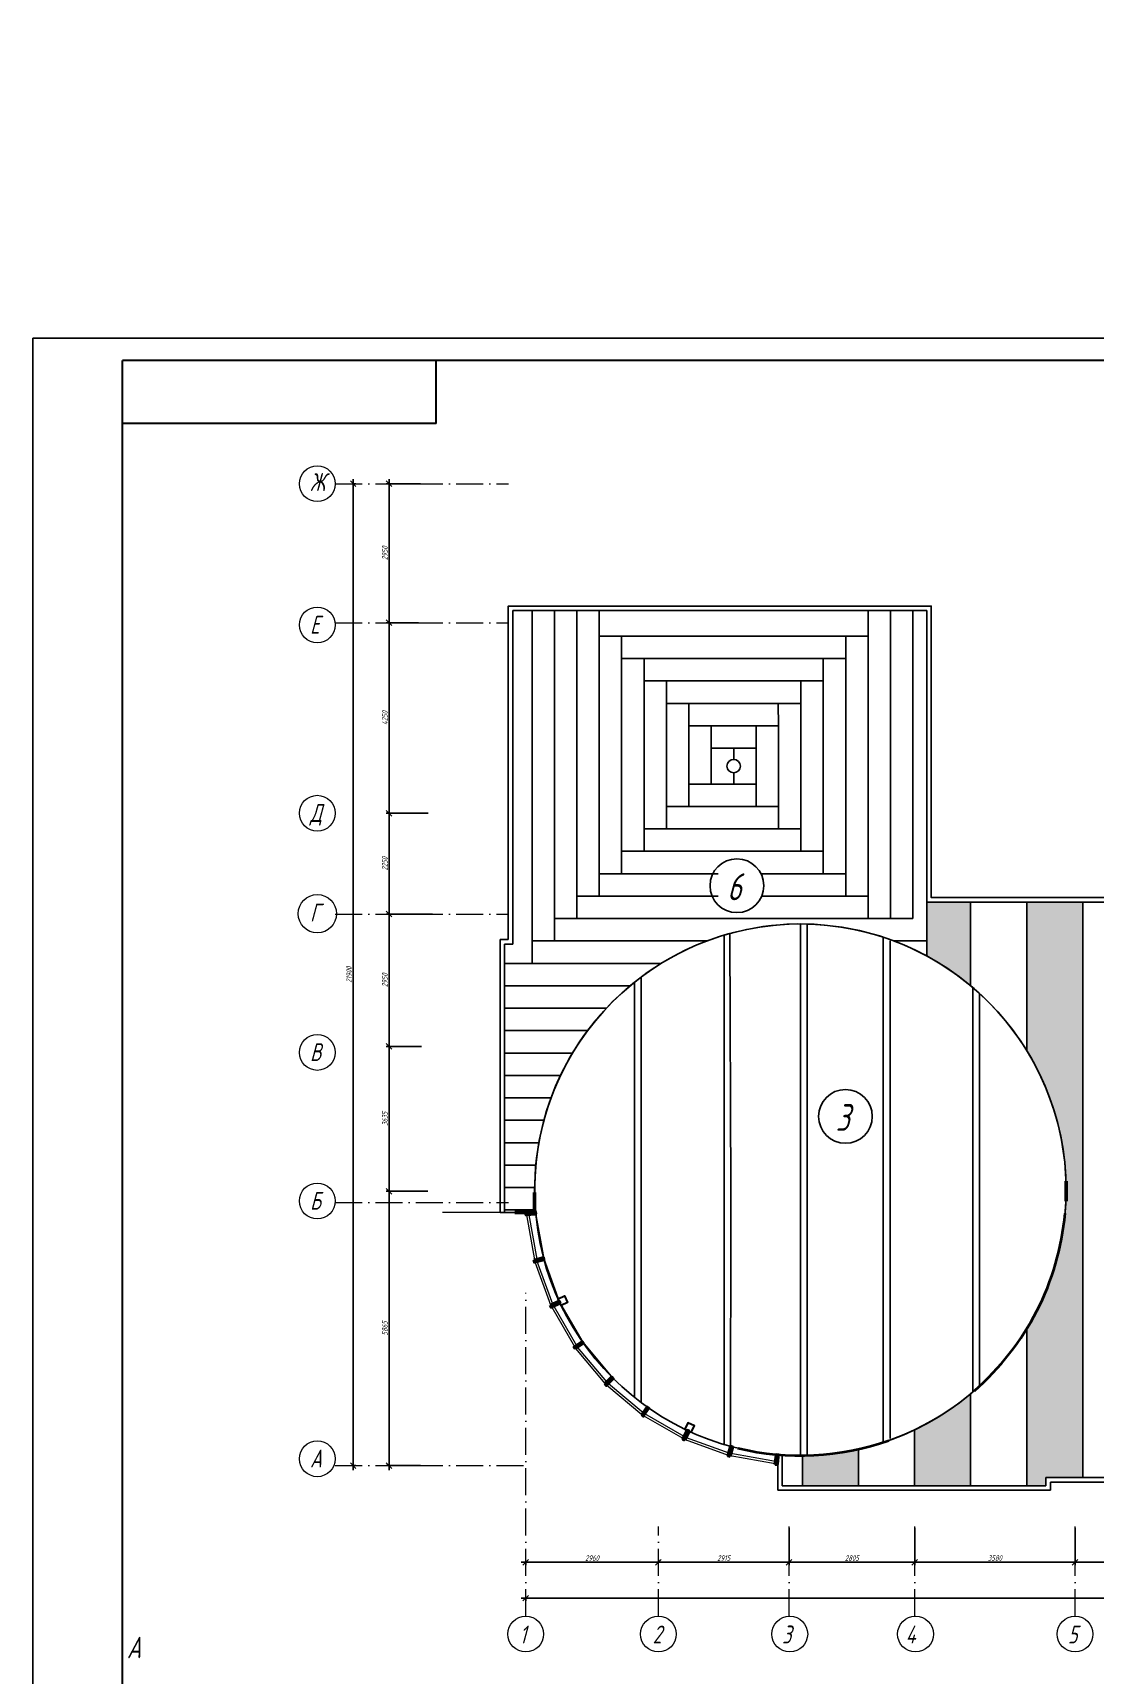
# Model space of a CAD drawing. Header units: millimetres. Extents: x 5763 to 12018931, y 39842 to 3600577.
# Drawn here: x 413810 to 461225, y 393352 to 466624 of the extents above; entities that cross this region are included whole.
import ezdxf

# ---------------------------------------------------------------- set-up
doc = ezdxf.new("R2010")
doc.units = ezdxf.units.MM
doc.linetypes.add('ACAD_ISO10W100', pattern=[18, 12, -3, 0, -3])
doc.linetypes.add('HIDDEN', pattern=[9.525, 6.35, -3.175])
for name, color, linetype in [('!Форматы', 7, 'Continuous'), ('KONTUR', 7, 'Continuous'), ('Архитектура', 7, 'Continuous'), ('Размеры', 7, 'Continuous')]:
    doc.layers.add(name, color=color, linetype=linetype)
doc.layers.add('Основная', color=7, linetype='Continuous', lineweight=30)
doc.styles.get("Standard").update_dxf_attribs({"font": 'romans.shx', "width": 0.7, "oblique": 15, "height": 500})
doc.styles.add('VSSP_ROMANS07', font='romans.shx', dxfattribs={"width": 0.7, "oblique": 15, "height": 250})
doc.dimstyles.new('VSSP-100', dxfattribs={"dimscale": 100, "dimtxt": 2.5, "dimasz": 2.5, "dimexe": 1.25, "dimexo": 0.625, "dimtad": 1, "dimdec": 0, "dimrnd": 0.001, "dimzin": 1, "dimtxsty": 'VSSP_ROMANS07', "dimblk": 'OBLIQUE', "dimcen": 2.5, "dimdle": 2, "dimaunit": 1, "dimadec": 3, "dimazin": 2, "dimtfac": 1, "dimtdec": 0, "dimtix": 1, "dimtmove": 2, "dimatfit": 3, "dimldrblk": 'OBLIQUE', "dimfxl": 1.25, "dimtolj": 1, "dimtzin": 0, "dimarcsym": 0})

# ---------------------------------------------------------------- blocks, each defined once
blk = doc.blocks.new('_OBLIQUE')
at = {"color": 0, "linetype": 'ByBlock'}
blk.add_line((-0.5, -0.5), (0.5, 0.5), dxfattribs=at)
blk = doc.blocks.new('*D138')
at = {"layer": 'Defpoints', "color": 0, "transparency": 16777216}
for p in [(435808, 398386), (441730, 398386), (441730, 398386)]:
    blk.add_point(p, dxfattribs=at)
at = {"layer": 'Архитектура', "color": 0, "lineweight": -2, "transparency": 16777216}
for p, q in [((435608, 398386), (441930, 398386)), ((435808, 398386), (435808, 398261)), ((441730, 398386), (441730, 398511))]:
    blk.add_line(p, q, dxfattribs=at)
at = {"layer": 'Архитектура', "color": 0, "lineweight": -2, "transparency": 16777216, "xscale": 250, "yscale": 250, "zscale": 250, "rotation": 180}
blk.add_blockref('_OBLIQUE', (435808, 398386), dxfattribs=at)
at = {"layer": 'Архитектура', "color": 0, "lineweight": -2, "transparency": 16777216, "xscale": 250, "yscale": 250, "zscale": 250}
blk.add_blockref('_OBLIQUE', (441730, 398386), dxfattribs=at)
at = {"layer": 'Архитектура', "color": 0, "lineweight": 20, "transparency": 16777216, "insert": (438769, 398574), "char_height": 250, "attachment_point": 5, "style": 'VSSP_ROMANS07'}
blk.add_mtext('\\A1;2960', dxfattribs=at)
blk = doc.blocks.new('*D139')
at = {"layer": 'Defpoints', "color": 0, "transparency": 16777216}
for p in [(435808, 396786), (494930, 396786), (494930, 396786)]:
    blk.add_point(p, dxfattribs=at)
at = {"layer": 'Архитектура', "color": 0, "lineweight": -2, "transparency": 16777216}
for p, q in [((435608, 396786), (495130, 396786)), ((435808, 396786), (435808, 396661)), ((494930, 396786), (494930, 396911))]:
    blk.add_line(p, q, dxfattribs=at)
at = {"layer": 'Архитектура', "color": 0, "lineweight": -2, "transparency": 16777216, "xscale": 250, "yscale": 250, "zscale": 250, "rotation": 180}
blk.add_blockref('_OBLIQUE', (435808, 396786), dxfattribs=at)
at = {"layer": 'Архитектура', "color": 0, "lineweight": -2, "transparency": 16777216, "xscale": 250, "yscale": 250, "zscale": 250}
blk.add_blockref('_OBLIQUE', (494930, 396786), dxfattribs=at)
at = {"layer": 'Архитектура', "color": 0, "lineweight": 20, "transparency": 16777216, "insert": (465369, 396974), "char_height": 250, "attachment_point": 5, "style": 'VSSP_ROMANS07'}
blk.add_mtext('\\A1;29560', dxfattribs=at)
blk = doc.blocks.new('*D140')
at = {"layer": 'Defpoints', "color": 0, "transparency": 16777216}
for p in [(441730, 398386), (447561, 398386), (447561, 398386)]:
    blk.add_point(p, dxfattribs=at)
at = {"layer": 'Архитектура', "color": 0, "lineweight": -2, "transparency": 16777216}
for p, q in [((441530, 398386), (447761, 398386)), ((441730, 398386), (441730, 398511)), ((447561, 398386), (447561, 398511))]:
    blk.add_line(p, q, dxfattribs=at)
at = {"layer": 'Архитектура', "color": 0, "lineweight": -2, "transparency": 16777216, "xscale": 250, "yscale": 250, "zscale": 250, "rotation": 180}
blk.add_blockref('_OBLIQUE', (441730, 398386), dxfattribs=at)
at = {"layer": 'Архитектура', "color": 0, "lineweight": -2, "transparency": 16777216, "xscale": 250, "yscale": 250, "zscale": 250}
blk.add_blockref('_OBLIQUE', (447561, 398386), dxfattribs=at)
at = {"layer": 'Архитектура', "color": 0, "lineweight": 20, "transparency": 16777216, "insert": (444645, 398574), "char_height": 250, "width": 61153.46, "attachment_point": 5, "style": 'VSSP_ROMANS07'}
blk.add_mtext('\\A1;2915', dxfattribs=at)
blk = doc.blocks.new('*D143')
at = {"layer": 'Defpoints', "color": 0, "transparency": 16777216}
for p in [(447561, 399986), (453170, 399986), (453170, 398386)]:
    blk.add_point(p, dxfattribs=at)
at = {"layer": 'Архитектура', "color": 0, "lineweight": -2, "transparency": 16777216}
for p, q in [((447561, 399924), (447561, 398261)), ((453170, 399924), (453170, 398261)), ((447361, 398386), (453370, 398386))]:
    blk.add_line(p, q, dxfattribs=at)
at = {"layer": 'Архитектура', "color": 0, "lineweight": -2, "transparency": 16777216, "xscale": 250, "yscale": 250, "zscale": 250, "rotation": 180}
blk.add_blockref('_OBLIQUE', (447561, 398386), dxfattribs=at)
at = {"layer": 'Архитектура', "color": 0, "lineweight": -2, "transparency": 16777216, "xscale": 250, "yscale": 250, "zscale": 250}
blk.add_blockref('_OBLIQUE', (453170, 398386), dxfattribs=at)
at = {"layer": 'Архитектура', "color": 0, "lineweight": 20, "transparency": 16777216, "insert": (450366, 398574), "char_height": 250, "attachment_point": 5, "style": 'VSSP_ROMANS07'}
blk.add_mtext('\\A1;2805', dxfattribs=at)
blk = doc.blocks.new('*D141')
at = {"layer": 'Defpoints', "color": 0, "transparency": 16777216}
for p in [(460328, 399986), (466770, 399986), (466770, 398386)]:
    blk.add_point(p, dxfattribs=at)
at = {"layer": 'Архитектура', "color": 0, "lineweight": -2, "transparency": 16777216}
for p, q in [((460328, 399924), (460328, 398261)), ((466770, 399924), (466770, 398261)), ((460128, 398386), (466970, 398386))]:
    blk.add_line(p, q, dxfattribs=at)
at = {"layer": 'Архитектура', "color": 0, "lineweight": -2, "transparency": 16777216, "xscale": 250, "yscale": 250, "zscale": 250, "rotation": 180}
blk.add_blockref('_OBLIQUE', (460328, 398386), dxfattribs=at)
at = {"layer": 'Архитектура', "color": 0, "lineweight": -2, "transparency": 16777216, "xscale": 250, "yscale": 250, "zscale": 250}
blk.add_blockref('_OBLIQUE', (466770, 398386), dxfattribs=at)
at = {"layer": 'Архитектура', "color": 0, "lineweight": 20, "transparency": 16777216, "insert": (463549, 398574), "char_height": 250, "width": 87154.5, "attachment_point": 5, "style": 'VSSP_ROMANS07'}
blk.add_mtext('\\A1;3220', dxfattribs=at)
blk = doc.blocks.new('*D146')
at = {"layer": 'Defpoints', "color": 0, "transparency": 16777216}
for p in [(453170, 399986), (460328, 399986), (460328, 398386)]:
    blk.add_point(p, dxfattribs=at)
at = {"layer": 'Архитектура', "color": 0, "lineweight": -2, "transparency": 16777216}
for p, q in [((453170, 399924), (453170, 398261)), ((460328, 399924), (460328, 398261)), ((452970, 398386), (460528, 398386))]:
    blk.add_line(p, q, dxfattribs=at)
at = {"layer": 'Архитектура', "color": 0, "lineweight": -2, "transparency": 16777216, "xscale": 250, "yscale": 250, "zscale": 250, "rotation": 180}
blk.add_blockref('_OBLIQUE', (453170, 398386), dxfattribs=at)
at = {"layer": 'Архитектура', "color": 0, "lineweight": -2, "transparency": 16777216, "xscale": 250, "yscale": 250, "zscale": 250}
blk.add_blockref('_OBLIQUE', (460328, 398386), dxfattribs=at)
at = {"layer": 'Архитектура', "color": 0, "lineweight": 20, "transparency": 16777216, "insert": (456749, 398574), "char_height": 250, "attachment_point": 5, "style": 'VSSP_ROMANS07', "bg_fill": 3, "box_fill_scale": 1.1, "bg_fill_color": 256, "bg_fill_true_color": 13158600, "bg_fill_transparency": 0}
blk.add_mtext('\\A1;3580', dxfattribs=at)
blk = doc.blocks.new('*D130')
at = {"layer": 'Defpoints', "color": 0, "transparency": 16777216}
for p in [(428108, 446508), (428108, 446508), (428108, 402704)]:
    blk.add_point(p, dxfattribs=at)
at = {"layer": 'Архитектура', "color": 0, "lineweight": -2, "transparency": 16777216}
for p, q in [((428108, 402504), (428108, 446708)), ((428108, 446508), (428233, 446508)), ((428108, 402704), (428233, 402704))]:
    blk.add_line(p, q, dxfattribs=at)
at = {"layer": 'Архитектура', "color": 0, "lineweight": -2, "transparency": 16777216, "xscale": 250, "yscale": 250, "zscale": 250}
for p, rotation in [((428108, 446508), 90), ((428108, 402704), 270)]:
    blk.add_blockref('_OBLIQUE', p, dxfattribs=dict(at, rotation=rotation))
at = {"layer": 'Архитектура', "color": 0, "lineweight": 20, "transparency": 16777216, "insert": (427920, 424606), "char_height": 250, "attachment_point": 5, "rotation": 90, "style": 'VSSP_ROMANS07'}
blk.add_mtext('\\A1;21900', dxfattribs=at)
blk = doc.blocks.new('*D131')
at = {"layer": 'Defpoints', "color": 0, "transparency": 16777216}
for p in [(428108, 446508), (428108, 446508), (428108, 402704)]:
    blk.add_point(p, dxfattribs=at)
at = {"layer": 'Архитектура', "color": 0, "lineweight": -2, "transparency": 16777216}
for p, q in [((428108, 402504), (428108, 446708)), ((428108, 446508), (428233, 446508)), ((428108, 402704), (428233, 402704))]:
    blk.add_line(p, q, dxfattribs=at)
at = {"layer": 'Архитектура', "color": 0, "lineweight": -2, "transparency": 16777216, "xscale": 250, "yscale": 250, "zscale": 250}
for p, rotation in [((428108, 446508), 90), ((428108, 402704), 270)]:
    blk.add_blockref('_OBLIQUE', p, dxfattribs=dict(at, rotation=rotation))
at = {"layer": 'Архитектура', "color": 0, "lineweight": 20, "transparency": 16777216, "insert": (427920, 424606), "char_height": 250, "attachment_point": 5, "rotation": 90, "style": 'VSSP_ROMANS07'}
blk.add_mtext('\\A1;21900', dxfattribs=at)
blk = doc.blocks.new('*D132')
at = {"layer": 'Defpoints', "color": 0, "transparency": 16777216}
for p in [(429708, 414944), (431500, 414944), (431178, 402704)]:
    blk.add_point(p, dxfattribs=at)
at = {"layer": 'Архитектура', "color": 0, "lineweight": -2, "transparency": 16777216}
for p, q in [((431437, 414944), (429583, 414944)), ((429708, 402504), (429708, 415144)), ((431115, 402704), (429583, 402704))]:
    blk.add_line(p, q, dxfattribs=at)
at = {"layer": 'Архитектура', "color": 0, "lineweight": -2, "transparency": 16777216, "xscale": 250, "yscale": 250, "zscale": 250}
for p, rotation in [((429708, 414944), 90), ((429708, 402704), 270)]:
    blk.add_blockref('_OBLIQUE', p, dxfattribs=dict(at, rotation=rotation))
at = {"layer": 'Архитектура', "color": 0, "lineweight": 20, "transparency": 16777216, "insert": (429520, 408824), "char_height": 250, "width": 65299.15, "attachment_point": 5, "rotation": 90, "style": 'VSSP_ROMANS07'}
blk.add_mtext('\\A1;5865', dxfattribs=at)
blk = doc.blocks.new('*D133')
at = {"layer": 'Defpoints', "color": 0, "transparency": 16777216}
for p in [(429708, 421406), (431226, 421406), (431096, 414944)]:
    blk.add_point(p, dxfattribs=at)
at = {"layer": 'Архитектура', "color": 0, "lineweight": -2, "transparency": 16777216}
for p, q in [((431163, 421406), (429583, 421406)), ((429708, 414744), (429708, 421606)), ((431033, 414944), (429583, 414944))]:
    blk.add_line(p, q, dxfattribs=at)
at = {"layer": 'Архитектура', "color": 0, "lineweight": -2, "transparency": 16777216, "xscale": 250, "yscale": 250, "zscale": 250}
for p, rotation in [((429708, 421406), 90), ((429708, 414944), 270)]:
    blk.add_blockref('_OBLIQUE', p, dxfattribs=dict(at, rotation=rotation))
at = {"layer": 'Архитектура', "color": 0, "lineweight": 20, "transparency": 16777216, "insert": (429520, 418175), "char_height": 250, "attachment_point": 5, "rotation": 90, "style": 'VSSP_ROMANS07'}
blk.add_mtext('\\A1;3635', dxfattribs=at)
blk = doc.blocks.new('*D134')
at = {"layer": 'Defpoints', "color": 0, "transparency": 16777216}
for p in [(429708, 427308), (431710, 427308), (430458, 421406)]:
    blk.add_point(p, dxfattribs=at)
at = {"layer": 'Архитектура', "color": 0, "lineweight": -2, "transparency": 16777216}
for p, q in [((431647, 427308), (429583, 427308)), ((429708, 421206), (429708, 427508)), ((430395, 421406), (429583, 421406))]:
    blk.add_line(p, q, dxfattribs=at)
at = {"layer": 'Архитектура', "color": 0, "lineweight": -2, "transparency": 16777216, "xscale": 250, "yscale": 250, "zscale": 250}
for p, rotation in [((429708, 427308), 90), ((429708, 421406), 270)]:
    blk.add_blockref('_OBLIQUE', p, dxfattribs=dict(at, rotation=rotation))
at = {"layer": 'Архитектура', "color": 0, "lineweight": 20, "transparency": 16777216, "insert": (429520, 424357), "char_height": 250, "attachment_point": 5, "rotation": 90, "style": 'VSSP_ROMANS07'}
blk.add_mtext('\\A1;2950', dxfattribs=at)
blk = doc.blocks.new('*D135')
at = {"layer": 'Defpoints', "color": 0, "transparency": 16777216}
for p in [(429708, 431806), (430458, 431806), (431632, 427308)]:
    blk.add_point(p, dxfattribs=at)
at = {"layer": 'Архитектура', "color": 0, "lineweight": -2, "transparency": 16777216}
for p, q in [((430395, 431806), (429583, 431806)), ((429708, 427108), (429708, 432006)), ((431570, 427308), (429583, 427308))]:
    blk.add_line(p, q, dxfattribs=at)
at = {"layer": 'Архитектура', "color": 0, "lineweight": -2, "transparency": 16777216, "xscale": 250, "yscale": 250, "zscale": 250}
for p, rotation in [((429708, 431806), 90), ((429708, 427308), 270)]:
    blk.add_blockref('_OBLIQUE', p, dxfattribs=dict(at, rotation=rotation))
at = {"layer": 'Архитектура', "color": 0, "lineweight": 20, "transparency": 16777216, "insert": (429520, 429557), "char_height": 250, "width": 65741.77, "attachment_point": 5, "rotation": 90, "style": 'VSSP_ROMANS07'}
blk.add_mtext('\\A1;2250', dxfattribs=at)
blk = doc.blocks.new('*D136')
at = {"layer": 'Defpoints', "color": 0, "transparency": 16777216}
for p in [(429708, 440308), (431093, 440308), (431517, 431806)]:
    blk.add_point(p, dxfattribs=at)
at = {"layer": 'Архитектура', "color": 0, "lineweight": -2, "transparency": 16777216}
for p, q in [((429708, 431606), (429708, 440508)), ((431030, 440308), (429583, 440308)), ((431454, 431806), (429583, 431806))]:
    blk.add_line(p, q, dxfattribs=at)
at = {"layer": 'Архитектура', "color": 0, "lineweight": -2, "transparency": 16777216, "xscale": 250, "yscale": 250, "zscale": 250}
for p, rotation in [((429708, 440308), 90), ((429708, 431806), 270)]:
    blk.add_blockref('_OBLIQUE', p, dxfattribs=dict(at, rotation=rotation))
at = {"layer": 'Архитектура', "color": 0, "lineweight": 20, "transparency": 16777216, "insert": (429520, 436057), "char_height": 250, "width": 61132.49, "attachment_point": 5, "rotation": 90, "style": 'VSSP_ROMANS07'}
blk.add_mtext('\\A1;4250', dxfattribs=at)
blk = doc.blocks.new('*D137')
at = {"layer": 'Defpoints', "color": 0, "transparency": 16777216}
for p in [(429708, 446508), (431178, 446508), (430458, 440308)]:
    blk.add_point(p, dxfattribs=at)
at = {"layer": 'Архитектура', "color": 0, "lineweight": -2, "transparency": 16777216}
for p, q in [((431115, 446508), (429583, 446508)), ((429708, 440108), (429708, 446708)), ((430395, 440308), (429583, 440308))]:
    blk.add_line(p, q, dxfattribs=at)
at = {"layer": 'Архитектура', "color": 0, "lineweight": -2, "transparency": 16777216, "xscale": 250, "yscale": 250, "zscale": 250}
for p, rotation in [((429708, 446508), 90), ((429708, 440308), 270)]:
    blk.add_blockref('_OBLIQUE', p, dxfattribs=dict(at, rotation=rotation))
at = {"layer": 'Архитектура', "color": 0, "lineweight": 20, "transparency": 16777216, "insert": (429520, 443408), "char_height": 250, "attachment_point": 5, "rotation": 90, "style": 'VSSP_ROMANS07'}
blk.add_mtext('\\A1;2950', dxfattribs=at)

msp = doc.modelspace()

# ---------------------------------------------------------------- hatches: boundary and pattern name
h = msp.add_hatch()
h.set_pattern_fill('SWAMP', color=256, scale=30)
h.set_pattern_definition([(0, (441493.3, 124999.2), (381, 659.9114), [95.25, -666.75]), (90, (441540.9, 124999.2), (-381, 659.91136), [47.625, -1272.1977]), (90, (441552.8, 124999.2), (-381, 659.91136), [38.1, -1281.7227]), (90, (441529, 124999.2), (-381, 659.91136), [38.1, -1281.7227]), (60, (441564.7, 124999.2), (-381, 659.9114), [30.48, -731.52]), (120, (441517.1, 124999.2), (-762, 3e-07), [30.48, -731.52])])
h.paths.add_polyline_path([(480667.80614, 432185.8407), (478167.80614, 432185.8407), (478167.80614, 402166.33007), (480667.80614, 402166.33007)])
h.paths.add_polyline_path([(475667.80614, 427846.33007), (473167.80614, 427846.33007), (473167.80614, 402166.33007), (475667.80614, 402166.33007)])
h.paths.add_polyline_path([(470667.80614, 427846.33007), (468167.80614, 427846.33007), (468167.80614, 402166.33007), (470667.80614, 402166.33007)])
h.paths.add_polyline_path([(465667.80614, 427846.33007), (463167.80614, 427846.33007), (463167.80614, 402166.33007), (465667.80614, 402166.33007)])
h.paths.add_polyline_path([(460667.80614, 427846.33007), (458167.80614, 427846.33007), (458167.80614, 421222.88178, -0.2830874518), (458167.80614, 408789.7784), (458167.80614, 401806.33009), (459027.80307, 401806.33009), (459027.80307, 402166.33007), (460667.80614, 402166.33007)])
h.paths.add_polyline_path([(455667.80614, 405901.63268, -0.0628440175), (453167.80614, 404299.0655), (453167.80614, 401806.33009), (455667.80614, 401806.33009)])
h.paths.add_polyline_path([(450667.80614, 403435.00714, -0.0531977682), (448167.80614, 403146.92391), (448167.80614, 401806.33009), (450667.80614, 401806.33009)])
h.paths.add_polyline_path([(455667.80614, 427846.33007), (453707.80614, 427846.33007), (453707.80614, 425439.25465, -0.0500340657), (455667.80614, 424111.0275)])

# ---------------------------------------------------------------- linework, layer by layer
at = {"layer": '!Форматы', "lineweight": 20}
for p, q in [((435027.8649, 434506.33009), (435027.8649, 434869.85483)), ((435027.80614, 432706.33009), (435027.80614, 432161.69204))]:
    msp.add_line(p, q, dxfattribs=at)
at = {"layer": '!Форматы', "color": 1, "lineweight": 20}
for p, q in [((436207.80614, 414878.59206), (436207.80614, 413994.59206)), ((459927.80614, 414502.33009), (459927.80614, 415386.33009)), ((436207.80614, 413994.59206), (435323.80614, 413994.59206))]:
    msp.add_line(p, q, dxfattribs=at)
at = {"layer": '!Форматы', "color": 1, "lineweight": 53}
for p, q in [((436207.80614, 414878.59206), (436207.80614, 413994.59206)), ((436207.80614, 414878.59206), (436207.80614, 413994.59206)), ((459927.80614, 414502.33009), (459927.80614, 415386.33009)), ((459927.80614, 414502.33009), (459927.80614, 415386.33009)), ((436207.80614, 413994.59206), (435323.80614, 413994.59206)), ((436207.80614, 413994.59206), (435323.80614, 413994.59206))]:
    msp.add_line(p, q, dxfattribs=at)
at = {"ltscale": 100}
for p, q in [((435227.80614, 425966.32702), (435227.80614, 440846.33007)), ((435227.80614, 440846.33007), (435227.80614, 440846.33007)), ((435227.80614, 440846.33007), (453707.80614, 440846.33007)), ((435227.80614, 425966.32702), (435227.80614, 440846.33007)), ((435227.80614, 440846.33007), (453707.80614, 440846.33007)), ((453707.80614, 440846.33007), (453707.80614, 427846.33007)), ((453707.80614, 440846.33007), (453707.80614, 427846.33007)), ((453707.80614, 427846.33007), (476787.80614, 427846.33007)), ((453707.80614, 427846.33007), (476987.80614, 427846.33007)), ((434867.80614, 413994.59206), (434867.80614, 425966.32702)), ((434867.80614, 413994.59206), (434867.80614, 425966.32702)), ((435027.80614, 425966.32702), (435227.80614, 425966.32702)), ((435027.80614, 425966.32702), (435227.80614, 425966.32702)), ((434667.80614, 413994.59206), (434867.80614, 413994.59206)), ((459027.80307, 401806.33009), (447256.06812, 401806.33009)), ((459027.80307, 401806.33009), (447256.06812, 401806.33009)), ((495667.80614, 402166.33007), (459027.80307, 402166.33007)), ((459027.80307, 402166.33007), (459027.80307, 401806.33009)), ((495467.80614, 402166.33007), (459027.80307, 402166.33007)), ((459027.80307, 402166.33007), (459027.80307, 401806.33009))]:
    msp.add_line(p, q, dxfattribs=at)
for p, q in [((435227.80614, 440846.33007), (436727.80614, 440846.33007)), ((435227.80614, 440846.33007), (437727.80614, 440846.33007)), ((437090.87739, 440846.33007), (436090.87739, 440846.33007)), ((436090.87739, 440846.33007), (436090.87739, 426108.02237)), ((438090.87739, 440846.33007), (437090.87739, 440846.33007)), ((437090.87739, 440846.33007), (437090.87739, 427108.02237)), ((439090.87739, 440846.33007), (438090.87739, 440846.33007)), ((438090.87739, 440846.33007), (438090.87739, 428108.02237)), ((451090.87739, 440846.33007), (439090.87739, 440846.33007)), ((439090.87739, 440846.33007), (439090.87739, 439707.9882)), ((451090.87739, 439707.9882), (451090.87739, 440846.33007)), ((452090.87739, 427108.02237), (452090.87739, 440846.33007)), ((453090.87739, 427108.02237), (453090.87739, 440846.33007)), ((440090.87739, 439707.9882), (439090.87739, 439707.9882)), ((439090.87739, 439707.9882), (439090.87739, 429108.02237)), ((450090.87739, 439707.9882), (440090.87739, 439707.9882)), ((440090.87739, 439707.9882), (440090.87739, 438707.9882)), ((450090.87739, 438707.9882), (450090.87739, 439707.9882)), ((451090.87739, 439707.9882), (450090.87739, 439707.9882)), ((451090.87739, 428108.02237), (451090.87739, 439707.9882)), ((441090.87739, 438707.9882), (440090.87739, 438707.9882)), ((440090.87739, 438707.9882), (440090.87739, 430108.02237)), ((449090.87739, 438707.9882), (441090.87739, 438707.9882)), ((441090.87739, 438707.9882), (441090.87739, 437707.9882)), ((449090.87739, 437707.9882), (449090.87739, 438707.9882)), ((450090.87739, 438707.9882), (449090.87739, 438707.9882)), ((450090.87739, 429108.02237), (450090.87739, 438707.9882)), ((442090.87739, 437707.9882), (441090.87739, 437707.9882)), ((441090.87739, 437707.9882), (441090.87739, 431108.02237)), ((448090.87739, 437707.9882), (442090.87739, 437707.9882)), ((442090.87739, 437707.9882), (442090.87739, 436707.9882)), ((448090.87739, 436707.9882), (448090.87739, 437707.9882)), ((449090.87739, 437707.9882), (448090.87739, 437707.9882)), ((449090.87739, 430108.02237), (449090.87739, 437707.9882)), ((443090.87739, 436707.9882), (442090.87739, 436707.9882)), ((442090.87739, 436707.9882), (442090.87739, 432108.02237)), ((447082.60984, 436707.9882), (443090.87739, 436707.9882)), ((443090.87739, 436707.9882), (443090.87739, 435708.02237)), ((447090.87739, 435708.02237), (447082.60984, 436707.9882)), ((448090.87739, 436707.9882), (447082.60984, 436707.9882)), ((448090.87739, 431108.02237), (448090.87739, 436707.9882)), ((444090.87739, 435708.02237), (443090.87739, 435708.02237)), ((443090.87739, 435708.02237), (443090.87739, 433108.02237)), ((446090.87739, 435708.02237), (444090.87739, 435708.02237)), ((444090.87739, 435708.02237), (444090.87739, 434708.02237)), ((446090.87739, 434708.02237), (446090.87739, 435708.02237)), ((446090.87739, 435708.02237), (447083.87569, 435708.02237)), ((447090.87739, 432108.02237), (447090.87739, 435708.02237)), ((445090.87739, 434708.02237), (444090.87739, 434708.02237)), ((444090.87739, 433108.02237), (444090.87739, 434708.02237)), ((445090.87739, 434208.02237), (445090.87739, 434708.02237)), ((445090.87739, 434708.02237), (446090.87739, 434708.02237)), ((445090.87739, 434208.02237), (445090.87739, 434708.02237)), ((446090.87739, 433108.02237), (446090.87739, 434708.02237)), ((443090.87739, 433108.02237), (444090.87739, 433108.02237)), ((443090.87739, 433108.02237), (443090.87739, 432108.02237)), ((445090.87739, 433108.02237), (444090.87739, 433108.02237)), ((445090.87739, 433608.02237), (445090.87739, 433108.02237)), ((445090.87739, 433608.02237), (445090.87739, 433108.02237)), ((445090.87739, 433108.02237), (446090.87739, 433108.02237)), ((446090.87739, 432108.02237), (446090.87739, 433108.02237)), ((442090.87739, 432108.02237), (443090.87739, 432108.02237)), ((442090.87739, 432108.02237), (442090.87739, 431108.02237)), ((443090.87739, 432108.02237), (446090.87739, 432108.02237)), ((446090.87739, 432108.02237), (447090.87739, 432108.02237)), ((447090.87739, 431108.02237), (447090.87739, 432108.02237)), ((441090.87739, 431108.02237), (442090.87739, 431108.02237)), ((441090.87739, 431108.02237), (441090.87739, 430108.02237)), ((442090.87739, 431108.02237), (447090.87739, 431108.02237)), ((447090.87739, 431108.02237), (448090.87739, 431108.02237)), ((448090.87739, 430108.02237), (448090.87739, 431108.02237)), ((440090.87739, 430108.02237), (441090.87739, 430108.02237)), ((440090.87739, 430108.02237), (440090.87739, 429108.02237)), ((441090.87739, 430108.02237), (448090.87739, 430108.02237)), ((448090.87739, 430108.02237), (449090.87739, 430108.02237)), ((449090.87739, 429108.02237), (449090.87739, 430108.02237)), ((439090.87739, 429108.02237), (440090.87739, 429108.02237)), ((439090.87739, 429108.02237), (439090.87739, 428108.02237)), ((440090.87739, 429108.02237), (444401.47608, 429108.02237)), ((446310.90689, 429108.02237), (449090.87739, 429108.02237)), ((449090.87739, 429108.02237), (450090.87739, 429108.02237)), ((450090.87739, 428108.02237), (450090.87739, 429108.02237)), ((438090.87739, 428108.02237), (439090.87739, 428108.02237)), ((438090.87739, 428108.02237), (438090.87739, 427108.02237)), ((439090.87739, 428108.02237), (444401.47608, 428108.02237)), ((446342.31965, 428108.02237), (450090.87739, 428108.02237)), ((450090.87739, 428108.02237), (451090.87739, 428108.02237)), ((451090.87739, 427108.02237), (451090.87739, 428108.02237)), ((453707.80614, 427846.33007), (453707.80614, 425439.25465)), ((455667.80614, 427846.33007), (453707.80614, 427846.33007)), ((455667.80614, 424111.0275), (455667.80614, 427846.33007)), ((460667.80614, 427846.33007), (458167.80614, 427846.33007)), ((458167.80614, 427846.33007), (458167.80614, 421222.88178)), ((460667.80614, 402166.33007), (460667.80614, 427846.33007)), ((437090.87739, 427108.02237), (438090.87739, 427108.02237)), ((437090.87739, 427108.02237), (437090.87739, 426108.02237)), ((438090.87739, 427108.02237), (451090.87739, 427108.02237)), ((444967.62163, 414995.80989), (444921.65303, 426441.2431)), ((448067.80614, 415006.33009), (448067.80614, 426866.15787)), ((448367.80614, 403150.29724), (448367.80614, 426862.53522)), ((451090.87739, 427108.02237), (452090.87739, 427108.02237)), ((452090.87739, 427108.02237), (453090.87739, 427108.02237)), ((436090.87739, 426108.02237), (437090.87739, 426108.02237)), ((436090.87739, 426108.02237), (436090.87739, 425108.02237)), ((437090.87739, 426108.02237), (443895.5234, 426108.02237)), ((444667.80614, 415006.33009), (444667.80614, 426368.35081)), ((451767.99066, 414995.80989), (451767.99066, 426274.16704)), ((452067.80614, 415006.33009), (452067.80614, 426108.02237)), ((452240.08889, 426108.02237), (453707.80614, 426108.02237)), ((436090.87739, 425108.02237), (434867.80614, 425108.02237)), ((434867.80614, 425108.02237), (434867.80614, 424108.02237)), ((436090.87739, 425108.02237), (441854.00474, 425108.02237)), ((440667.80614, 415006.33009), (440667.80614, 424274.31341)), ((440967.80614, 415006.33009), (440967.80614, 424506.09403)), ((434867.80614, 424108.02237), (440463.93887, 424108.02237)), ((434867.80614, 424108.02237), (434867.80614, 423108.02237)), ((455767.80614, 415006.33009), (455767.80614, 424026.61361)), ((456067.80614, 415006.33009), (456067.80614, 423761.64361)), ((434867.80614, 423108.02237), (439406.50734, 423108.02237)), ((434867.80614, 423108.02237), (434867.80614, 422108.02237)), ((434867.80614, 422846.33007), (434867.80614, 421346.33007)), ((434867.80614, 422108.02237), (438569.30723, 422108.02237)), ((434867.80614, 422108.02237), (434867.80614, 421108.02237)), ((434867.80614, 421108.02237), (437898.00447, 421108.02237)), ((434867.80614, 421108.02237), (434867.80614, 420108.02237)), ((434867.80614, 420108.02237), (437361.34778, 420108.02237)), ((434867.80614, 420108.02237), (434867.80614, 419108.02237)), ((434867.80614, 419846.33007), (434867.80614, 418346.33007)), ((434867.80614, 419108.02237), (436939.83978, 419108.02237)), ((434867.80614, 419108.02237), (434867.80614, 418108.02237)), ((434867.80614, 418108.02237), (436620.57482, 418108.02237)), ((434867.80614, 418108.02237), (434867.80614, 417108.02237)), ((434867.80614, 417108.02237), (436395.68532, 417108.02237)), ((434867.80614, 417108.02237), (434867.80614, 416108.02237)), ((434867.80614, 416108.02237), (436259.25886, 416108.02237)), ((434867.80614, 416108.02237), (434867.80614, 415108.02237)), ((434867.80614, 415108.02237), (436208.24213, 415108.02237)), ((434867.80614, 415108.02237), (434867.80614, 414108.02237)), ((440667.80614, 415006.33009), (440667.80614, 405738.34677)), ((440967.80614, 415006.33009), (440967.80614, 405506.56615)), ((444667.80614, 415006.33009), (444667.80614, 403644.30937)), ((444967.62163, 415016.85029), (444949.51057, 403563.49463)), ((448067.80614, 415006.33009), (448067.80614, 403146.50231)), ((451767.99066, 415016.85029), (451767.99066, 403738.49314)), ((452067.80614, 415006.33009), (452067.80614, 403904.6378)), ((455767.80614, 415006.33009), (455767.80614, 405986.04656)), ((456067.80614, 415006.33009), (456067.80614, 406251.01657)), ((434867.80614, 414108.02237), (436207.80614, 414108.02237)), ((434867.80614, 413994.59206), (436251.21183, 413994.59206)), ((458167.80614, 408789.7784), (458167.80614, 401806.33009)), ((455667.80614, 401806.33009), (455667.80614, 405901.63268)), ((453167.80614, 404299.0655), (453167.80614, 401806.33009)), ((447256.06812, 401806.33009), (447256.06812, 403174.31436)), ((448067.13111, 403146.50233), (448067.13111, 403146.33011)), ((448167.80614, 403146.92391), (448167.80614, 401806.33009)), ((450667.80614, 401806.33009), (450667.80614, 403435.00714)), ((453167.80614, 401806.33009), (450667.80614, 401806.33009)), ((458167.80614, 401806.33009), (455667.80614, 401806.33009)), ((463167.80614, 402166.33007), (460667.80614, 402166.33007))]:
    msp.add_line(p, q)
at = {"linetype": 'HIDDEN', "ltscale": 100}
for p, q in [((453707.80614, 440846.33007), (453707.80614, 440846.33007)), ((434867.80614, 425966.32702), (434867.80614, 425966.32702)), ((434867.80614, 425966.32702), (435227.80614, 425966.32702)), ((434867.80614, 425966.32702), (434867.80614, 425966.32702)), ((434867.80614, 425966.32702), (435227.80614, 425966.32702)), ((447256.06812, 401806.33009), (447257.96273, 403174.01168)), ((459227.80307, 402166.33007), (459027.80307, 402166.33007))]:
    msp.add_line(p, q, dxfattribs=at)
for centre in [(445236.3929, 428573.77555), (450079.09428, 418282.33451)]:
    msp.add_circle(centre, 1200)
at = {"ltscale": 100}
for radius in [11860, 11859.82778]:
    msp.add_circle((448067.80614, 415006.33009), radius, dxfattribs=at)
for start, end in [(61.6045100135, 184.8937355152), (266.0753601492, 61.6045100134)]:
    msp.add_arc((448067.80614, 415006.33009), 11859.82778, start, end, dxfattribs=at)
at = {"layer": 'KONTUR'}
for p, q in [((413810.23619, 334201.2019), (413810.23619, 453001.2019)), ((413810.23619, 453001.2019), (582010.23619, 453001.2019))]:
    msp.add_line(p, q, dxfattribs=at)
at = {"layer": 'Архитектура', "color": 7, "linetype": 'ACAD_ISO10W100', "lineweight": 20, "ltscale": 100}
for p, q in [((427307.80648, 446507.8407), (435047.80614, 446507.8407)), ((427307.80648, 440308.33009), (435047.80614, 440308.33009)), ((427307.80648, 427308.33009), (435047.80614, 427308.33009)), ((427307.80648, 414436.59206), (435047.80614, 414436.59206)), ((435807.80293, 395986.3303), (435807.80293, 410414.78078)), ((427307.80648, 402704.33009), (435807.80293, 402704.33009)), ((427307.80648, 402704.33009), (435807.80293, 402704.33009)), ((441729.61373, 395986.3303), (441729.61373, 399986.33009)), ((447561.21658, 395986.3303), (447561.21658, 399986.33009)), ((453169.80614, 395986.3303), (453169.80614, 399986.33009)), ((460327.80614, 395986.3303), (460327.80614, 399986.33009))]:
    msp.add_line(p, q, dxfattribs=at)
at = {"layer": 'Архитектура', "color": 7, "lineweight": 18}
for p, q in [((440167.80614, 441046.33009), (437347.80614, 441046.33009)), ((436598.65402, 411985.06187), (436173.64666, 411871.18149)), ((436199.52856, 411774.58891), (436173.64666, 411871.18149)), ((436624.53593, 411888.46929), (436199.52856, 411774.58891)), ((437297.52772, 410039.43952), (436898.7523, 409853.48749)), ((437339.78955, 409948.80874), (436941.01412, 409762.85671)), ((437339.78955, 409948.80874), (437297.52772, 410039.43952)), ((437339.78955, 409948.80874), (437297.52772, 410039.43952)), ((438323.63774, 408244.73369), (437963.21084, 407992.36006)), ((438380.99538, 408162.81849), (438020.56848, 407910.44486)), ((437963.21084, 407992.36006), (438020.56848, 407910.44486)), ((439645.80623, 406655.47561), (439334.67924, 406344.34863)), ((439716.51691, 406584.76494), (439645.80623, 406655.47561)), ((439405.38992, 406273.63795), (439334.67924, 406344.34863)), ((439716.51691, 406584.76494), (439405.38992, 406273.63795)), ((441223.85978, 405319.95408), (440971.48615, 404959.52719)), ((441305.77498, 405262.59644), (441053.40135, 404902.16954)), ((443009.85003, 404278.74825), (442823.898, 403879.97282)), ((442823.898, 403879.97282), (442914.52878, 403837.711)), ((443100.48081, 404236.48642), (442914.52878, 403837.711)), ((444949.51057, 403563.49463), (444835.63019, 403138.48726)), ((444835.63019, 403138.48726), (444932.22278, 403112.60536)), ((445046.10316, 403537.61272), (444932.22278, 403112.60536)), ((446983.90581, 403195.92583), (446945.55728, 402757.60016)), ((446983.9058, 403195.92583), (446945.55728, 402757.60016)), ((447083.52528, 403187.21025), (446983.90581, 403195.92583)), ((447083.52528, 403187.21025), (447045.17675, 402748.88459)), ((447045.17675, 402748.88459), (446945.55728, 402757.60016)), ((447045.17675, 402748.88459), (446945.55728, 402757.60016))]:
    msp.add_line(p, q, dxfattribs=at)
at = {"layer": 'Архитектура', "color": 7, "lineweight": 25}
for p, q in [((434667.80614, 426166.32702), (434667.80614, 413994.59206)), ((435027.80614, 426166.32702), (434667.80614, 426166.32702)), ((435929.90193, 413994.59206), (434667.80614, 413994.59206)), ((447056.06812, 402868.42587), (447056.06812, 401606.33009)), ((447056.06812, 402868.42587), (447056.06812, 401606.33009)), ((459227.80307, 401606.33009), (447056.06812, 401606.33009)), ((459227.80307, 401606.33009), (447056.06812, 401606.33009)), ((459227.80307, 401966.33007), (459227.80307, 401606.33009)), ((459227.80307, 401966.33007), (459227.80307, 401606.33009))]:
    msp.add_line(p, q, dxfattribs=at)
at = {"layer": 'Архитектура', "color": 7, "lineweight": 20}
for p, q in [((435027.80614, 413994.59206), (432099.82611, 413994.59206)), ((435848.52731, 413887.13066), (436202.62443, 411878.94606)), ((435948.52731, 413895.87953), (436299.58598, 411904.92683)), ((437016.9185, 409908.58929), (436325.46789, 411808.33425)), ((436925.94153, 409866.16604), (436228.50634, 411782.35348)), ((436968.20336, 409775.53526), (437987.7854, 408009.56736)), ((437059.18033, 409817.95852), (438070.0135, 408067.1441)), ((439355.89245, 406365.56183), (438045.14304, 407927.65215)), ((439426.87323, 406436.54262), (438127.37115, 407985.22889)), ((439426.60313, 406294.85116), (440988.69344, 404984.10175)), ((439497.58391, 406365.83194), (441046.27018, 405066.32985)), ((442836.57654, 403907.16206), (441070.60865, 404926.7441)), ((442878.9998, 403998.13903), (441128.18539, 405008.97221)), ((442927.20732, 403864.90023), (444843.39477, 403167.46504)), ((442969.63058, 403955.87721), (444869.37554, 403264.42659)), ((446948.17195, 402787.486), (444939.98735, 403141.58313)), ((446956.92082, 402887.486), (444965.96812, 403238.54468))]:
    msp.add_line(p, q, dxfattribs=at)
at = {"layer": 'Архитектура', "color": 7, "lineweight": 25}
msp.add_lwpolyline([(435027.80614, 426166.32702), (435027.80614, 441046.33007), (453907.80614, 441046.33007), (453907.80614, 428046.33007), (476787.80614, 428046.33007), (476787.80614, 447245.8407), (495667.80614, 447245.8407), (495667.80614, 401966.33007), (459227.80307, 401966.33007)], dxfattribs=at)
at = {"layer": 'Архитектура', "color": 7, "lineweight": 40}
for points in [[(435809.92589, 413984.13546), (435818.64146, 413884.51599), (436256.96713, 413922.86452), (436248.25156, 414022.48399), (435809.92589, 413984.13546)], [(436173.64666, 411871.18149), (436199.52856, 411774.58891), (436624.53593, 411888.46929), (436598.65402, 411985.06187), (436173.64666, 411871.18149)], [(436898.7523, 409853.48749), (436941.01412, 409762.85671), (437339.78955, 409948.80874), (437297.52772, 410039.43952), (436898.7523, 409853.48749)], [(438020.56848, 407910.44486), (437963.21084, 407992.36006), (438323.63774, 408244.73369), (438380.99538, 408162.81849), (438020.56848, 407910.44486)], [(439334.67924, 406344.34863), (439405.38992, 406273.63795), (439716.51691, 406584.76494), (439645.80623, 406655.47561), (439334.67924, 406344.34863)], [(440971.48615, 404959.52719), (441053.40135, 404902.16954), (441305.77498, 405262.59644), (441223.85978, 405319.95408), (440971.48615, 404959.52719)], [(442914.52878, 403837.711), (442823.898, 403879.97282), (443009.85003, 404278.74825), (443100.48081, 404236.48642), (442914.52878, 403837.711)], [(444932.22278, 403112.60536), (444835.63019, 403138.48726), (444949.51057, 403563.49463), (445046.10316, 403537.61272), (444932.22278, 403112.60536)], [(446945.55728, 402757.60016), (447045.17675, 402748.88459), (447083.52528, 403187.21025), (446983.90581, 403195.92583), (446945.55728, 402757.60016)], [(446945.55728, 402757.60016), (447045.17675, 402748.88459), (447083.52527, 403187.21025), (446983.9058, 403195.92583), (446945.55728, 402757.60016)]]:
    msp.add_lwpolyline(points, dxfattribs=at)
at = {"layer": 'Архитектура', "color": 7, "lineweight": 20}
msp.add_lwpolyline([(436252.93037, 413972.70234), (436611.59497, 411936.76558), (437318.65864, 409994.12413), (438352.31656, 408203.77609), (439681.5165, 406620.04366)], dxfattribs=at)
at = {"layer": 'Архитектура', "color": 7, "lineweight": 30}
for points in [[(437386.3373, 409849.07675), (437251.09945, 410139.09525), (437541.11794, 410274.33309), (437676.35579, 409984.3146), (437386.3373, 409849.07675)], [(437386.33729, 409849.07675), (437251.09945, 410139.09525), (437541.11794, 410274.33309), (437676.35579, 409984.3146), (437386.33729, 409849.07675)], [(442910.40548, 404325.00857), (443200.42397, 404189.77073), (443335.66181, 404479.78922), (443045.64332, 404615.02706), (442910.40548, 404325.00857)]]:
    msp.add_lwpolyline(points, dxfattribs=at)
at = {"layer": 'Архитектура', "color": 1, "lineweight": 40}
msp.add_lwpolyline([(446946.93616, 402777.32076), (447046.55457, 402768.59308), (447074.48315, 403087.37199), (446974.86474, 403096.09967), (446946.94495, 402777.42116)], dxfattribs=at)
at = {"layer": 'Архитектура', "color": 7, "lineweight": 20}
for centre, radius in [((426507.80614, 446507.8407), 800), ((426507.80614, 440206.33009), 800), ((426507.80614, 431806.33009), 800), ((426507.80614, 427325.0084), 855.10499), ((426507.80614, 414506.89017), 800), ((426507.80614, 403006.33009), 800), ((426507.80614, 403006.33009), 800), ((435807.80293, 395186.3303), 800), ((435807.80293, 395186.3303), 800), ((441729.61373, 395186.3303), 800), ((441729.61373, 395186.3303), 800), ((447594.21591, 395186.3303), 800), ((453206.87953, 395186.3303), 800), ((460327.80614, 395186.3303), 800), ((460327.80614, 395186.3303), 800)]:
    msp.add_circle(centre, radius, dxfattribs=at)
at = {"layer": 'Архитектура', "lineweight": 20}
msp.add_circle((426507.8522, 421136.33009), 800, dxfattribs=at)
at = {"layer": 'Архитектура', "color": 7, "lineweight": 18}
for start in [180, 265.2492556352]:
    msp.add_arc((448067.80293, 415006.33009), 11860, start, 270, dxfattribs=at)
at = {"layer": 'Архитектура', "color": 7, "lineweight": 35}
for start, end in [(310.8949644099, 354.8955461925), (256.4181883651, 289.4125184769)]:
    msp.add_arc((448067.80614, 415006.33009), 11860, start, end, dxfattribs=at)
at = {"layer": 'Основная'}
for p, q in [((417810.23619, 343201.2019), (417810.23619, 452001.2019)), ((581010.23619, 452001.2019), (417810.23619, 452001.2019)), ((431810.23619, 449201.2019), (431810.23619, 452001.2019)), ((431810.23619, 449201.2019), (417810.23619, 449201.2019))]:
    msp.add_line(p, q, dxfattribs=at)
at = {"layer": 'Размеры', "ltscale": 100}
msp.add_line((453707.80614, 427846.33007), (453707.80614, 425439.25465), dxfattribs=at)
msp.add_line((453707.80614, 427846.33007), (453707.80614, 425439.25465), dxfattribs=at)
msp.add_circle((445090.87739, 433908.02237), 300, dxfattribs=at)

# ---------------------------------------------------------------- texts
at = {"char_height": 1200, "attachment_point": 1}
for s, insert in [('6', (444801.47608, 429126.28897)), ('3', (449644.17747, 418834.84792))]:
    msp.add_mtext_dynamic_manual_height_columns(s, width=1227.9810389, gutter_width=12.5, heights=[0], dxfattribs=dict(at, insert=insert))
at = {"layer": 'Архитектура', "color": 7, "lineweight": 20, "style": 'VSSP_ROMANS07', "oblique": 15, "width": 0.7}
for s, height, p in [('Ж', 800, (426183.80384, 446181.00317)), ('Е', 800, (426183.80384, 439817.60256)), ('Д', 800, (426183.80384, 431417.60256)), ('Г', 800, (426183.80384, 426978.1347)), ('Б', 800, (426183.80384, 414118.16264)), ('А', 800, (426183.80384, 402617.60256)), ('А', 800, (426183.80384, 402617.60256)), ('А', 960, (418007.76371, 394105.62482)), ('1', 800, (435532.64006, 394766.41587)), ('2', 800, (441474.09473, 394766.41587)), ('3', 800, (447250.29557, 394766.41587)), ('4', 800, (452765.75696, 394766.41587)), ('5', 800, (460006.92465, 394766.41587))]:
    msp.add_text(s, height=height, dxfattribs=at).set_placement(p)
at = {"layer": 'Архитектура', "lineweight": 20, "style": 'VSSP_ROMANS07', "oblique": 15, "width": 0.7}
msp.add_text('В', height=800, dxfattribs=at).set_placement((426183.84989, 420747.60256))

# ---------------------------------------------------------------- dimensions: what is measured, and where the dimension line sits
at = {"layer": 'Архитектура', "color": 7, "lineweight": 20}
for base, p1, p2, text, override, picture, middle in [((429707.80648, 440308.33009), (431516.7728, 431806.33009), (431092.66128, 440308.33009), '4250', {"dimfxl": 100}, '*D136', (429520.30648, 436057.33009)), ((429707.80648, 431806.33009), (431632.49954, 427308.33009), (430457.80648, 431806.33009), '2250', {"dimfxl": 100}, '*D135', (429520.30648, 429557.33009)), ((428107.80648, 446507.8407), (428107.80648, 402704.33009), (428107.80648, 446507.8407), '21900', {"dimfxlon": 1}, '*D130', (427920.30648, 424606.0854)), ((428107.80648, 446507.8407), (428107.80648, 402704.33009), (428107.80648, 446507.8407), '21900', {"dimfxlon": 1}, '*D131', (427920.30648, 424606.0854)), ((429707.80648, 446507.8407), (430457.80648, 440308.33009), (431177.80631, 446507.8407), '2950', {"dimfxl": 100}, '*D137', (429520.30648, 443408.0854)), ((429707.80648, 414944.33009), (431177.80631, 402704.33009), (431499.83451, 414944.33009), '5865', {"dimfxl": 100}, '*D132', (429520.30648, 408824.33009)), ((429707.80648, 427308.33009), (430457.80648, 421406.33009), (431709.65417, 427308.33009), '2950', {"dimfxl": 100}, '*D134', (429520.30648, 424357.33009)), ((429707.80648, 421406.33009), (431095.79858, 414944.33009), (431225.67432, 421406.33009), '3635', {"dimfxl": 100}, '*D133', (429520.30648, 418175.33009))]:
    dim = msp.add_linear_dim(base=base, p1=p1, p2=p2, angle=90, text=text, dimstyle='VSSP-100', override=override, dxfattribs=at)
    dim.commit()
    dim.dimension.update_dxf_attribs({"geometry": picture, "text_midpoint": middle})
for base, p1, p2, text, override, picture, middle in [((466769.80461, 398386.3303), (460327.80614, 399986.33009), (466769.80461, 399986.33009), '3220', {"dimadec": 3, "dimfxl": 100}, '*D141', (463548.80538, 398573.8303)), ((453169.80614, 398386.3303), (447561.21658, 399986.33009), (453169.80614, 399986.33009), '2805', {"dimfxl": 100}, '*D143', (450365.51136, 398573.8303)), ((447561.21658, 398386.3303), (441729.61373, 398386.3303), (447561.21658, 398386.3303), '2915', {"dimfxlon": 1}, '*D140', (444645.41516, 398573.8303)), ((441729.61373, 398386.3303), (435807.80293, 398386.3303), (441729.61373, 398386.3303), '2960', {"dimfxlon": 1}, '*D138', (438768.70833, 398573.8303)), ((494929.80614, 396786.3303), (435807.80293, 396786.3303), (494929.80614, 396786.3303), '29560', {"dimfxlon": 1}, '*D139', (465368.80454, 396973.8303))]:
    dim = msp.add_linear_dim(base=base, p1=p1, p2=p2, text=text, dimstyle='VSSP-100', override=override, dxfattribs=at)
    dim.commit()
    dim.dimension.update_dxf_attribs({"geometry": picture, "text_midpoint": middle})

# ---------------------------------------------------------------- next in the draw order: dimensions: what is measured, and where the dimension line sits
dim = msp.add_linear_dim(base=(460327.80614, 398386.3303), p1=(453169.80614, 399986.33009), p2=(460327.80614, 399986.33009), text='3580', dimstyle='VSSP-100', override={"dimtfill": 1, "dimtfillclr": 256}, dxfattribs=at)
dim.commit()
dim.dimension.update_dxf_attribs({"geometry": '*D146', "text_midpoint": (456748.80614, 398573.8303)})

doc.saveas('drawing.dxf')
